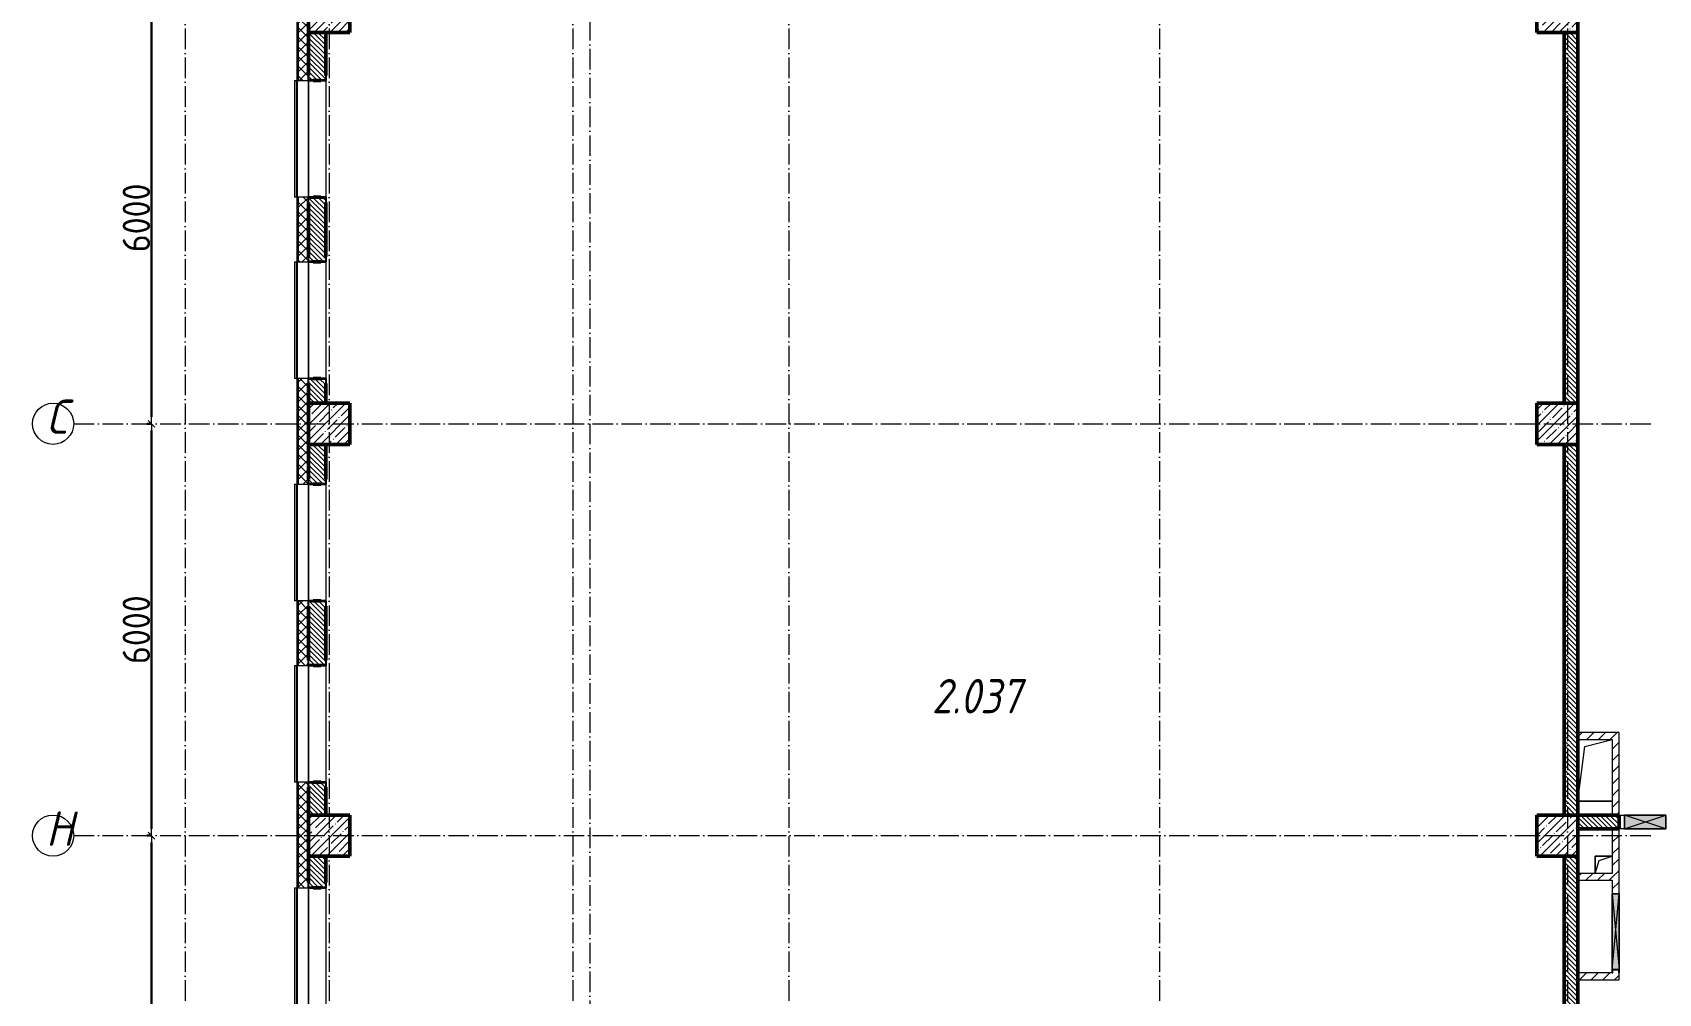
# Model space of a CAD drawing. Header units: millimetres. Extents: x -213536 to 1564669, y -45299 to 942238.
# Drawn here: x 51135 to 74833, y 481397 to 495397 of the extents above; entities that cross this region are included whole.
import ezdxf

# ---------------------------------------------------------------- set-up
doc = ezdxf.new("R2010")
doc.units = ezdxf.units.MM
doc.linetypes.add('50_200_ШТРИХ_1Т_ш5_п1_п1_', pattern=[700, 500, -100, 0, -100])
for name, color, linetype, lineweight in [('3.1) ЖБ окна 1.2 м', 102, 'Continuous', 30), ('A-____-____-DIMS', 7, 'Continuous', 9), ('A-DETL-GENF-OTLN', 7, 'Continuous', 9), ('A-FLOR-____-OTLN', 7, 'Continuous', 9), ('A-GENM-____-MCUT', 7, 'Continuous', 25), ('A-GENM-____-OTLN', 7, 'Continuous', 9), ('A-GENM-____-OTLN-1', 7, 'Continuous', 25), ('A-GLAZ-____-OTLN', 7, 'Continuous', 9), ('A-WALL-____-MCUT-2', 7, 'Continuous', 50), ('A-WALL-____-MCUT-3', 7, 'Continuous', 9), ('A-WALL-____-OTLN', 7, 'Continuous', 9), ('A-WALL-____-PATT-1', 7, 'Continuous', 9), ('A-WALL-FNSH-MCUT-1', 7, 'Continuous', 9), ('I-WALL-____-OTLN', 7, 'Continuous', 9), ('S-COLS-____-MCUT', 7, 'Continuous', 50), ('S-COLS-____-OTLN', 7, 'Continuous', 9), ('S-GRID-____-IDEN', 7, 'Continuous', 9), ('S-GRID-____-OTLN-1', 7, '50_200_ШТРИХ_1Т_ш5_п1_п1_', 9), ('Марки помещений', 7, 'Continuous', 9)]:
    doc.layers.add(name, color=color, linetype=linetype, lineweight=lineweight)
doc.layers.add('A-GLAZ-____-OTLN-1', color=7, linetype='Continuous', lineweight=9, true_color=0xc0c0c0)
doc.styles.add('ISOCPEUR_I', font='isocpeui.ttf', dxfattribs={"width": 0.9, "height": 2.5})
doc.styles.add('ISOCPEUR_I_3', font='isocpeui.ttf', dxfattribs={"width": 0.85, "height": 2.2})
doc.styles.add('СПДС', font='isocpeur.ttf', dxfattribs={"width": 0.9})
doc.dimstyles.new('Размера А3', dxfattribs={"dimtxt": 200, "dimasz": 100, "dimexe": 70, "dimexo": 100, "dimgap": 20, "dimtad": 1, "dimdec": 0, "dimrnd": 10, "dimzin": 0, "dimdsep": 46, "dimtxsty": 'СПДС', "dimblk": 'ARROWHEAD_6', "dimcen": 1, "dimclrd": 256, "dimclre": 256, "dimclrt": 256, "dimazin": 0, "dimtfac": 1, "dimtdec": 0, "dimtmove": 2, "dimatfit": 3, "dimfxl": 1, "dimtolj": 1, "dimtzin": 0, "dimarcsym": 0})
pattern_1 = [(135, (-15591.663, 459015.94), (-35.35534, -35.35534), [])]
pattern_2 = [(45, (-15591.66, 459015.94), (-84.85281, 84.85281), [])]

# ---------------------------------------------------------------- blocks, each defined once
blk = doc.blocks.new('BSC_Колонна _Прямоугольная - 600х600-V9-АР1_План отверстий 2 этажа в осях 1-64_А-ГГ')
at = {"layer": 'S-COLS-____-OTLN'}
h = blk.add_hatch(dxfattribs=at)
h.set_pattern_fill('FP_37', color=256, style=0, pattern_type=2)
h.set_pattern_definition([(315, (-36681.04, 71050), (114.04925, 114.04925), []), (315, (-36681.04, 70935.95), (114.04925, 114.04925), [201.613, -40.323, 3.353, -36.97])])
h.paths.add_polyline_path([(-300, 300), (-300, -300), (300, -300), (300, 300)], flags=0)
at = {"layer": 'S-COLS-____-MCUT'}
for p, q in [((300, 300), (-300, 300)), ((-300, 300), (-300, -300)), ((300, -300), (300, 300)), ((-300, -300), (300, -300))]:
    blk.add_line(p, q, dxfattribs=at)
blk = doc.blocks.new('BSC_Колонна _Прямоугольная - 600х600-V10-АР1_План отверстий 2 этажа в осях 1-64_А-ГГ')
at = {"layer": 'S-COLS-____-OTLN'}
h = blk.add_hatch(dxfattribs=at)
h.set_pattern_fill('FP_38', color=256, style=0, pattern_type=2)
h.set_pattern_definition([(45, (-71050, -30681.04), (-114.04925, 114.04925), []), (45, (-70935.95, -30681.04), (-114.04925, 114.04925), [201.613, -40.323, 3.353, -36.97])])
h.paths.add_polyline_path([(-300, -300), (300, -300), (300, 300), (-300, 300)], flags=0)
at = {"layer": 'S-COLS-____-MCUT'}
for p, q in [((300, 300), (-300, 300)), ((-300, 300), (-300, -300)), ((300, -300), (300, 300)), ((-300, -300), (300, -300))]:
    blk.add_line(p, q, dxfattribs=at)
blk = doc.blocks.new('BSC_Колонна _Прямоугольная - 600х600-V11-АР1_План отверстий 2 этажа в осях 1-64_А-ГГ')
at = {"layer": 'S-COLS-____-OTLN'}
h = blk.add_hatch(dxfattribs=at)
h.set_pattern_fill('FP_39', color=256, style=0, pattern_type=2)
h.set_pattern_definition([(45, (-71050, -24681.04), (-114.04925, 114.04925), []), (45, (-70935.95, -24681.04), (-114.04925, 114.04925), [201.613, -40.323, 3.353, -36.97])])
h.paths.add_polyline_path([(-300, -300), (300, -300), (300, 300), (-300, 300), (-300, 135)], flags=0)
at = {"layer": 'S-COLS-____-MCUT'}
for p, q in [((300, 300), (-300, 300)), ((-300, 300), (-300, -300)), ((300, -300), (300, 300)), ((-300, -300), (300, -300))]:
    blk.add_line(p, q, dxfattribs=at)
blk = doc.blocks.new('BSC_Колонна _Прямоугольная - 600х600-26981669-АР1_План отверстий 2 этажа в осях 1-64_А-ГГ')
at = {"layer": 'S-COLS-____-OTLN'}
h = blk.add_hatch(dxfattribs=at)
h.set_pattern_fill('FP_41', color=256, style=0, pattern_type=2)
h.set_pattern_definition([(45, (-88950, -36681.04), (-114.04925, 114.04925), []), (45, (-88835.95, -36681.04), (-114.04925, 114.04925), [201.613, -40.323, 3.353, -36.97])])
h.paths.add_polyline_path([(-300, -300), (300, -300), (300, 300), (-300, 300)], flags=0)
at = {"layer": 'S-COLS-____-MCUT'}
for p, q in [((300, 300), (-300, 300)), ((-300, 300), (-300, -300)), ((300, -300), (300, 300)), ((-300, -300), (300, -300))]:
    blk.add_line(p, q, dxfattribs=at)
blk = doc.blocks.new('BSC_Колонна _Прямоугольная - 600х600-V13-АР1_План отверстий 2 этажа в осях 1-64_А-ГГ')
at = {"layer": 'S-COLS-____-OTLN'}
h = blk.add_hatch(dxfattribs=at)
h.set_pattern_fill('FP_42', color=256, style=0, pattern_type=2)
h.set_pattern_definition([(45, (-88950, -30681.04), (-114.04925, 114.04925), []), (45, (-88835.95, -30681.04), (-114.04925, 114.04925), [201.613, -40.323, 3.353, -36.97])])
h.paths.add_polyline_path([(-300, -300), (300, -300), (300, 300), (-300, 300)], flags=0)
at = {"layer": 'S-COLS-____-MCUT'}
for p, q in [((300, 300), (-300, 300)), ((-300, 300), (-300, -300)), ((300, -300), (300, 300)), ((-300, -300), (300, -300))]:
    blk.add_line(p, q, dxfattribs=at)
blk = doc.blocks.new('BSC_Колонна _Прямоугольная - 600х600-V14-АР1_План отверстий 2 этажа в осях 1-64_А-ГГ')
at = {"layer": 'S-COLS-____-OTLN'}
h = blk.add_hatch(dxfattribs=at)
h.set_pattern_fill('FP_43', color=256, style=0, pattern_type=2)
h.set_pattern_definition([(45, (-88950, -24681.04), (-114.04925, 114.04925), []), (45, (-88835.95, -24681.04), (-114.04925, 114.04925), [201.613, -40.323, 3.353, -36.97])])
h.paths.add_polyline_path([(-300, -300), (300, -300), (300, 300), (-300, 300), (-300, 135)], flags=0)
at = {"layer": 'S-COLS-____-MCUT'}
for p, q in [((300, 300), (-300, 300)), ((-300, 300), (-300, -300)), ((300, -300), (300, 300)), ((-300, -300), (300, -300))]:
    blk.add_line(p, q, dxfattribs=at)
blk = doc.blocks.new('Фахверк_СКБ_Уголок - 250_2700-27497298-АР1_План отверстий 2 этажа в осях 1-64_А-ГГ')
at = {"layer": 'A-GENM-____-MCUT'}
for p, q in [((200, 181), (125, 181)), ((125, 181), (125, 106)), ((125, 106), (131, 106)), ((131, 106), (131, 175)), ((131, 175), (200, 175)), ((200, 175), (200, 181)), ((131, -6), (125, -6)), ((125, -6), (125, -81)), ((125, -81), (200, -81)), ((131, -75), (131, -6)), ((200, -75), (131, -75)), ((200, -81), (200, -75))]:
    blk.add_line(p, q, dxfattribs=at)
blk = doc.blocks.new('AR_Отверстие прямоугольное _в плите_ - AR_Отверстие прямоугольное _в плите_-30552785-АР1_План отверстий 2 этажа в осях 1-64_А-ГГ')
at = {"layer": 'A-GENM-____-OTLN'}
for p, q in [((-250, -450), (-150, 350)), ((-150, 350), (250, 450)), ((-250, -450), (250, -450))]:
    blk.add_line(p, q, dxfattribs=at)
blk = doc.blocks.new('AR_Отверстие прямоугольное _в плите_ - AR_Отверстие прямоугольное _в плите_-V176-АР1_План отверстий 2 этажа в осях 1-64_А-ГГ')
at = {"layer": 'A-GENM-____-OTLN'}
for p, q in [((125, 125), (-125, 125)), ((-125, 125), (-125, -125)), ((-125, -125), (-63, 63)), ((-63, 63), (125, 125))]:
    blk.add_line(p, q, dxfattribs=at)
blk = doc.blocks.new('Отлив_СКБ - Отлив витража_СФТК-31883956-АР1_План отверстий 2 этажа в осях 1-64_А-ГГ')
at = {"layer": 'A-GLAZ-____-OTLN-1'}
for points in [[(0, 3), (0, 2), (1700, 3), (1700, 37), (0, 37)], [(0, 2), (0, 0), (1700, 0), (1700, 2)]]:
    blk.add_hatch(color=256, dxfattribs=at).paths.add_polyline_path(points, flags=0)
at = {"layer": 'A-GLAZ-____-OTLN'}
for p, q in [((0, 3), (0, 37)), ((1700, 37), (0, 37)), ((0, 2), (1700, 2)), ((1700, 37), (1700, 3)), ((1700, 0), (0, 0))]:
    blk.add_line(p, q, dxfattribs=at)
blk = doc.blocks.new('154_Фахверк_СКБ_Швеллер - Тип_100_3960_зеркало-V199-АР1_План отверстий 2 этажа в осях 1-64_А-ГГ')
at = {"layer": 'A-GENM-____-MCUT'}
for p, q in [((175, 50), (125, 50)), ((128, 47), (175, 47)), ((128, -47), (128, 47)), ((175, 47), (175, 50)), ((125, -50), (175, -50)), ((175, -47), (128, -47)), ((175, -50), (175, -47))]:
    blk.add_line(p, q, dxfattribs=at)
blk = doc.blocks.new('AR_Отверстие прямоугольное _в стене_ - AR_Отверстие прямоугольное _в стене__ЭОМ-36813478-АР1_План отверстий 2 этажа в осях 1-64_А-ГГ')
at = {"layer": 'A-GLAZ-____-OTLN'}
blk.add_hatch(color=256, dxfattribs=at).paths.add_polyline_path([(300, 100), (-300, 100), (-300, -100), (300, -100), (300, 65)], flags=0)
at = {"layer": 'A-DETL-GENF-OTLN'}
for p, q in [((-300, -100), (-300, 100)), ((-300, 100), (300, 100)), ((300, 100), (-300, -100)), ((-300, 100), (300, -100)), ((300, 100), (-300, 100)), ((-300, 100), (-300, -100)), ((300, 100), (300, -100)), ((300, -100), (300, 100)), ((300, -100), (-300, -100)), ((-300, -100), (300, -100))]:
    blk.add_line(p, q, dxfattribs=at)
blk = doc.blocks.new('AR_Отверстие прямоугольное _в стене_ - AR_Отверстие прямоугольное _в стене__ОВ-36943067-АР1_План отверстий 2 этажа в осях 1-64_А-ГГ')
at = {"layer": 'A-GLAZ-____-OTLN'}
blk.add_hatch(color=256, dxfattribs=at).paths.add_polyline_path([(-550, -50), (550, -50), (550, 50), (-550, 50)], flags=0)
at = {"layer": 'A-DETL-GENF-OTLN'}
for p, q in [((-550, -50), (-550, 50)), ((-550, 50), (550, 50)), ((550, 50), (-550, -50)), ((-550, 50), (550, -50)), ((550, 50), (-550, 50)), ((-550, 50), (-550, -50)), ((550, 50), (550, -50)), ((550, -50), (550, 50)), ((550, -50), (-550, -50)), ((-550, -50), (550, -50))]:
    blk.add_line(p, q, dxfattribs=at)
blk = doc.blocks.new('Ось сетки - Круг_Ø6_00__ISO-2_5_0_9K_-25732049-АР1_План отверстий 2 этажа в осях 1-64_А-ГГ')
at = {"layer": 'S-GRID-____-IDEN'}
blk.add_circle((0, 0), 3, dxfattribs=at)
blk = doc.blocks.new('ARROWHEAD_6')
at = {"color": 0, "linetype": 'Continuous'}
for p, q in [((0, 0), (-1, 0)), ((-0.5, -0.5), (0.5, 0.5))]:
    blk.add_line(p, q, dxfattribs=at)
blk = doc.blocks.new('*D5499')
at = {"layer": 'A-____-____-DIMS', "lineweight": -2, "transparency": 16777216}
for p, q in [((52875, 495697), (52799, 495697)), ((52869, 495597), (52869, 489797)), ((52875, 489697), (52799, 489697))]:
    blk.add_line(p, q, dxfattribs=at)
at = {"layer": 'Defpoints', "color": 0, "lineweight": 30, "transparency": 16777216}
for p in [(52975, 495697), (52869, 489697), (52975, 489697)]:
    blk.add_point(p, dxfattribs=at)
at = {"layer": 'A-____-____-DIMS', "lineweight": -2, "transparency": 16777216, "xscale": 100, "yscale": 100, "zscale": 100}
for p, rotation in [((52869, 495697), 90), ((52869, 489697), 270)]:
    blk.add_blockref('ARROWHEAD_6', p, dxfattribs=dict(at, rotation=rotation))
at = {"layer": 'A-____-____-DIMS', "transparency": 16777216, "insert": (52649, 492697), "char_height": 400, "attachment_point": 5, "rotation": 90, "style": 'СПДС'}
blk.add_mtext('\\A1;6000', dxfattribs=at)
blk = doc.blocks.new('*D5500')
at = {"layer": 'A-____-____-DIMS', "lineweight": -2, "transparency": 16777216}
for p, q in [((52875, 489697), (52799, 489697)), ((52869, 489597), (52869, 483797)), ((52875, 483697), (52799, 483697))]:
    blk.add_line(p, q, dxfattribs=at)
at = {"layer": 'Defpoints', "color": 0, "lineweight": 30, "transparency": 16777216}
for p in [(52975, 489697), (52869, 483697), (52975, 483697)]:
    blk.add_point(p, dxfattribs=at)
at = {"layer": 'A-____-____-DIMS', "lineweight": -2, "transparency": 16777216, "xscale": 100, "yscale": 100, "zscale": 100}
for p, rotation in [((52869, 489697), 90), ((52869, 483697), 270)]:
    blk.add_blockref('ARROWHEAD_6', p, dxfattribs=dict(at, rotation=rotation))
at = {"layer": 'A-____-____-DIMS', "transparency": 16777216, "insert": (52649, 486697), "char_height": 400, "attachment_point": 5, "rotation": 90, "style": 'СПДС'}
blk.add_mtext('\\A1;6000', dxfattribs=at)
blk = doc.blocks.new('*D5501')
at = {"layer": 'A-____-____-DIMS', "lineweight": -2, "transparency": 16777216}
for p, q in [((52875, 483697), (52799, 483697)), ((52869, 483597), (52869, 477797)), ((52875, 477697), (52799, 477697))]:
    blk.add_line(p, q, dxfattribs=at)
at = {"layer": 'Defpoints', "color": 0, "lineweight": 30, "transparency": 16777216}
for p in [(52975, 483697), (52869, 477697), (52975, 477697)]:
    blk.add_point(p, dxfattribs=at)
at = {"layer": 'A-____-____-DIMS', "lineweight": -2, "transparency": 16777216, "xscale": 100, "yscale": 100, "zscale": 100}
for p, rotation in [((52869, 483697), 90), ((52869, 477697), 270)]:
    blk.add_blockref('ARROWHEAD_6', p, dxfattribs=dict(at, rotation=rotation))
at = {"layer": 'A-____-____-DIMS', "transparency": 16777216, "insert": (52649, 480697), "char_height": 400, "attachment_point": 5, "rotation": 90, "style": 'СПДС'}
blk.add_mtext('\\A1;6000', dxfattribs=at)
blk = doc.blocks.new('2этаж')
at = {"layer": 'S-GRID-____-OTLN-1', "color": 251, "ltscale": 0.6, "true_color": 0x636466}
for p, q in [((53358.3, 508896.9), (53358.3, 454533.3)), ((55458.3, 508896.9), (55458.3, 454750.2)), ((59008.3, 508896.9), (59008.3, 470347)), ((62158.3, 508896.9), (62158.3, 467585.8)), ((67558.3, 508896.9), (67558.3, 470838.7)), ((73508.3, 508896.9), (73508.3, 454533.3)), ((59258.3, 508602.1), (59258.3, 470347)), ((51735.1, 489697), (74727.1, 489697)), ((51735.1, 483697), (74727.1, 483697))]:
    blk.add_line(p, q, dxfattribs=at)
at = {"layer": 'S-GRID-____-IDEN', "char_height": 500, "attachment_point": 1, "style": 'ISOCPEUR_I'}
for s, insert, width in [('\\fISOCPEUR|b0|i1|c204|p34|;\\W.9;С', (51341.6, 490049.4), 202.025), ('\\fISOCPEUR|b0|i1|c204|p34|;\\W.9;Н', (51332.6, 484049.4), 223.671)]:
    blk.add_mtext(s, dxfattribs=dict(at, insert=insert, width=width))
at = {"layer": 'A-____-____-DIMS'}
for base, p1, p2, picture, middle in [((52868.7, 489697), (52974.8, 495697), (52974.8, 489697), '*D5499', (52648.7, 492697)), ((52868.7, 483697), (52974.8, 489697), (52974.8, 483697), '*D5500', (52648.7, 486697)), ((52868.7, 477697), (52974.8, 483697), (52974.8, 477697), '*D5501', (52648.7, 480697))]:
    dim = blk.add_linear_dim(base=base, p1=p1, p2=p2, angle=90, dimstyle='Размера А3', override={"dimtxt": 400}, dxfattribs=at)
    dim.commit()
    dim.dimension.update_dxf_attribs({"geometry": picture, "text_midpoint": middle})

msp = doc.modelspace()

# ---------------------------------------------------------------- hatches: boundary and pattern name
at = {"layer": 'A-WALL-____-PATT-1'}
h = msp.add_hatch(dxfattribs=at)
h.set_pattern_fill('FP_1', color=256, style=0, pattern_type=2)
h.set_pattern_definition([(45, (-15591.66, 459015.94), (-70.71068, 70.71068), []), (135, (-15591.66, 459015.94), (-70.71068, -70.71068), [])])
h.paths.add_polyline_path([(55008.3, 471347), (55158.3, 471347), (55158.3, 472642), (55152.3, 472642), (55152.3, 472717), (55008.3, 472717)], flags=0)
h.paths.add_polyline_path([(55152.3, 474417), (55152.3, 474492), (55158.3, 474492), (55158.3, 475282), (55152.3, 475282), (55152.3, 475357), (55008.3, 475357), (55008.3, 474417), (55093.2, 474417)], flags=0)
h.paths.add_polyline_path([(55093.2, 477057), (55152.3, 477057), (55152.3, 477132), (55158.3, 477132), (55158.3, 478522), (55152.3, 478522), (55152.3, 478597), (55008.3, 478597), (55008.3, 477057)], flags=0)
h.paths.add_polyline_path([(55152.3, 480297), (55152.3, 480372), (55158.3, 480372), (55158.3, 481162), (55152.3, 481162), (55152.3, 481237), (55008.3, 481237), (55008.3, 480297), (55093.2, 480297)], flags=0)
h.paths.add_polyline_path([(55093.2, 482937), (55152.3, 482937), (55152.3, 483012), (55158.3, 483012), (55158.3, 484402), (55152.3, 484402), (55152.3, 484477), (55008.3, 484477), (55008.3, 482937)], flags=0)
h.paths.add_polyline_path([(55093.2, 486177), (55152.3, 486177), (55152.3, 486252), (55158.3, 486252), (55158.3, 487042), (55152.3, 487042), (55152.3, 487117), (55008.3, 487117), (55008.3, 486177)], flags=0)
h.paths.add_polyline_path([(55152.3, 488817), (55152.3, 488892), (55158.3, 488892), (55158.3, 490282), (55152.3, 490282), (55152.3, 490357), (55008.3, 490357), (55008.3, 488817), (55093.2, 488817)], flags=0)
h.paths.add_polyline_path([(55152.3, 492057), (55152.3, 492132), (55158.3, 492132), (55158.3, 492922), (55152.3, 492922), (55152.3, 492997), (55008.3, 492997), (55008.3, 492057), (55093.2, 492057)], flags=0)
h.paths.add_polyline_path([(55093.2, 494697), (55152.3, 494697), (55152.3, 494772), (55158.3, 494772), (55158.3, 496162), (55152.3, 496162), (55152.3, 496237), (55008.3, 496237), (55008.3, 494697)], flags=0)
h.paths.add_polyline_path([(55093.2, 497937), (55152.3, 497937), (55152.3, 498012), (55158.3, 498012), (55158.3, 498802), (55152.3, 498802), (55152.3, 498877), (55008.3, 498877), (55008.3, 497937)], flags=0)
h.paths.add_polyline_path([(55152.3, 500577), (55152.3, 500652), (55158.3, 500652), (55158.3, 502097), (55008.3, 502097), (55008.3, 500577), (55093.2, 500577)], flags=0)
h = msp.add_hatch(dxfattribs=at)
h.set_pattern_fill('FP_6', color=256, style=0, pattern_type=2)
h.set_pattern_definition(pattern_1)
h.paths.add_polyline_path([(55408.3, 489997), (55408.3, 490351), (55339.3, 490351), (55339.3, 490357), (55227.3, 490357), (55227.3, 490351), (55158.3, 490351), (55158.3, 489997), (55339.3, 489997)], flags=0)
h.paths.add_polyline_path([(55227.3, 492057), (55339.3, 492057), (55339.3, 492063), (55408.3, 492063), (55408.3, 492991), (55339.3, 492991), (55339.3, 492997), (55227.3, 492997), (55227.3, 492991), (55158.3, 492991), (55158.3, 492063), (55227.3, 492063)], flags=0)
h.paths.add_polyline_path([(55339.3, 494697), (55339.3, 494703), (55408.3, 494703), (55408.3, 495397), (55158.3, 495397), (55158.3, 494703), (55227.3, 494703), (55227.3, 494697)], flags=0)
h = msp.add_hatch(dxfattribs=at)
h.set_pattern_fill('FP_6', color=256, style=0, pattern_type=2)
h.set_pattern_definition(pattern_1)
h.paths.add_polyline_path([(73658.3, 489997), (73658.3, 495397), (73458.3, 495397), (73458.3, 489997)], flags=0)
h = msp.add_hatch(dxfattribs=at)
h.set_pattern_fill('FP_6', color=256, style=0, pattern_type=2)
h.set_pattern_definition(pattern_1)
h.paths.add_polyline_path([(55227.3, 483997), (55408.3, 483997), (55408.3, 484471), (55339.3, 484471), (55339.3, 484477), (55227.3, 484477), (55227.3, 484471), (55158.3, 484471), (55158.3, 483997)], flags=0)
h.paths.add_polyline_path([(55227.3, 486177), (55339.3, 486177), (55339.3, 486183), (55408.3, 486183), (55408.3, 487111), (55339.3, 487111), (55339.3, 487117), (55227.3, 487117), (55227.3, 487111), (55158.3, 487111), (55158.3, 486183), (55227.3, 486183)], flags=0)
h.paths.add_polyline_path([(55339.3, 488817), (55339.3, 488823), (55408.3, 488823), (55408.3, 489397), (55158.3, 489397), (55158.3, 488823), (55227.3, 488823), (55227.3, 488817)], flags=0)
h = msp.add_hatch(dxfattribs=at)
h.set_pattern_fill('FP_6', color=256, style=0, pattern_type=2)
h.set_pattern_definition(pattern_1)
h.paths.add_polyline_path([(73658.3, 483997), (73658.3, 489397), (73458.3, 489397), (73458.3, 483997)], flags=0)
h = msp.add_hatch(dxfattribs=at)
h.set_pattern_fill('FP_4', color=256, style=0, pattern_type=2)
h.set_pattern_definition(pattern_2)
h.paths.add_polyline_path([(74158.3, 485097), (74258.3, 485097), (74258.3, 485197), (73658.3, 485197), (73658.3, 485097)], flags=0)
h = msp.add_hatch(dxfattribs=at)
h.set_pattern_fill('FP_4', color=256, style=0, pattern_type=2)
h.set_pattern_definition(pattern_2)
h.paths.add_polyline_path([(74258.3, 483997), (74258.3, 485097), (74158.3, 485097), (74158.3, 483997)], flags=0)
h = msp.add_hatch(dxfattribs=at)
h.set_pattern_fill('FP_6', color=256, style=0, pattern_type=2)
h.set_pattern_definition(pattern_1)
h.paths.add_polyline_path([(74258.3, 483797), (74258.3, 483997), (73658.3, 483997), (73658.3, 483797)], flags=0)
h = msp.add_hatch(dxfattribs=at)
h.set_pattern_fill('FP_4', color=256, style=0, pattern_type=2)
h.set_pattern_definition(pattern_2)
h.paths.add_polyline_path([(74161.3, 481697), (74255.3, 481697), (74254.9, 481744), (74161.3, 481744)], flags=0)
h.paths.add_polyline_path([(74158.3, 482847), (74258.3, 482847), (74258.3, 483797), (74158.3, 483797), (74158.3, 483047)], flags=0)
h = msp.add_hatch(dxfattribs=at)
h.set_pattern_fill('FP_6', color=256, style=0, pattern_type=2)
h.set_pattern_definition(pattern_1)
h.paths.add_polyline_path([(55408.3, 477997), (55408.3, 478591), (55339.3, 478591), (55339.3, 478597), (55227.3, 478597), (55227.3, 478591), (55158.3, 478591), (55158.3, 477997), (55227.3, 477997)], flags=0)
h.paths.add_polyline_path([(55339.3, 480297), (55339.3, 480303), (55408.3, 480303), (55408.3, 481231), (55339.3, 481231), (55339.3, 481237), (55227.3, 481237), (55227.3, 481231), (55158.3, 481231), (55158.3, 480303), (55227.3, 480303), (55227.3, 480297)], flags=0)
h.paths.add_polyline_path([(55339.3, 482937), (55339.3, 482943), (55408.3, 482943), (55408.3, 483397), (55158.3, 483397), (55158.3, 482943), (55227.3, 482943), (55227.3, 482937)], flags=0)
h = msp.add_hatch(dxfattribs=at)
h.set_pattern_fill('FP_6', color=256, style=0, pattern_type=2)
h.set_pattern_definition(pattern_1)
h.paths.add_polyline_path([(73658.3, 477997), (73658.3, 483397), (73458.3, 483397), (73458.3, 477997)], flags=0)
h = msp.add_hatch(dxfattribs=at)
h.set_pattern_fill('FP_4', color=256, style=0, pattern_type=2)
h.set_pattern_definition(pattern_2)
h.paths.add_polyline_path([(74158.3, 483047), (74158.3, 483147), (73658.3, 483147), (73658.3, 483047)], flags=0)
h = msp.add_hatch(dxfattribs=at)
h.set_pattern_fill('FP_4', color=256, style=0, pattern_type=2)
h.set_pattern_definition(pattern_2)
h.paths.add_polyline_path([(74258.3, 481597), (74258.3, 481697), (73658.3, 481697), (73658.3, 481597), (74161.3, 481597)], flags=0)

# ---------------------------------------------------------------- linework, layer by layer
at = {"layer": 'A-FLOR-____-OTLN'}
for p, q in [((74158.3, 484197), (73658.3, 484197)), ((73908.3, 483397), (74158.3, 483397)), ((73908.3, 483147), (73908.3, 483397))]:
    msp.add_line(p, q, dxfattribs=at)
at = {"layer": 'A-WALL-____-MCUT-2'}
for p, q in [((55158.3, 494772), (55158.3, 495397)), ((55158.3, 495397), (55158.3, 494772)), ((55408.3, 494772), (55408.3, 495397)), ((73458.3, 495397), (73458.3, 489997)), ((73658.3, 489997), (73658.3, 495397)), ((55227.3, 494697), (55339.3, 494697)), ((55158.3, 492132), (55158.3, 492922)), ((55158.3, 492922), (55158.3, 492132)), ((55339.3, 492997), (55227.3, 492997)), ((55408.3, 492132), (55408.3, 492922)), ((55227.3, 492057), (55339.3, 492057)), ((55339.3, 490357), (55227.3, 490357)), ((55158.3, 489997), (55158.3, 490282)), ((55158.3, 490282), (55158.3, 489997)), ((55408.3, 489997), (55408.3, 490282)), ((55158.3, 488892), (55158.3, 489397)), ((55158.3, 489397), (55158.3, 488892)), ((55408.3, 488892), (55408.3, 489397)), ((73458.3, 489397), (73458.3, 483997)), ((73658.3, 483997), (73658.3, 489397)), ((55227.3, 488817), (55339.3, 488817)), ((55158.3, 486252), (55158.3, 487042)), ((55158.3, 487042), (55158.3, 486252)), ((55339.3, 487117), (55227.3, 487117)), ((55408.3, 486252), (55408.3, 487042)), ((55227.3, 486177), (55339.3, 486177)), ((55158.3, 483997), (55158.3, 484402)), ((55158.3, 484402), (55158.3, 483997)), ((55339.3, 484477), (55227.3, 484477)), ((55408.3, 483997), (55408.3, 484402)), ((74258.3, 483997), (73658.3, 483997)), ((74258.3, 483797), (74258.3, 483997)), ((73658.3, 483797), (74258.3, 483797)), ((55158.3, 483012), (55158.3, 483397)), ((55158.3, 483397), (55158.3, 483012)), ((55408.3, 483012), (55408.3, 483397)), ((73458.3, 483397), (73458.3, 477997)), ((73658.3, 477997), (73658.3, 483397)), ((55227.3, 482937), (55339.3, 482937))]:
    msp.add_line(p, q, dxfattribs=at)
at = {"layer": 'A-WALL-____-MCUT-3'}
for p, q in [((54996.3, 496237), (54996.3, 494697)), ((55001.3, 496237), (55001.3, 494697)), ((55008.3, 496237), (55008.3, 494697)), ((55008.3, 494697), (55152.3, 494697)), ((54996.3, 492997), (54996.3, 492057)), ((55001.3, 492997), (55001.3, 492057)), ((55152.3, 492997), (55008.3, 492997)), ((55008.3, 492997), (55008.3, 492057)), ((55008.3, 492057), (55152.3, 492057)), ((54996.3, 490357), (54996.3, 488817)), ((55001.3, 490357), (55001.3, 488817)), ((55152.3, 490357), (55008.3, 490357)), ((55008.3, 490357), (55008.3, 488817)), ((55008.3, 488817), (55152.3, 488817)), ((54996.3, 487117), (54996.3, 486177)), ((55001.3, 487117), (55001.3, 486177)), ((55152.3, 487117), (55008.3, 487117)), ((55008.3, 487117), (55008.3, 486177)), ((55008.3, 486177), (55152.3, 486177)), ((54996.3, 484477), (54996.3, 482937)), ((55001.3, 484477), (55001.3, 482937)), ((55152.3, 484477), (55008.3, 484477)), ((55008.3, 484477), (55008.3, 482937)), ((55008.3, 482937), (55152.3, 482937))]:
    msp.add_line(p, q, dxfattribs=at)
at = {"layer": 'A-WALL-____-OTLN'}
for p, q in [((55158.3, 494697), (55158.3, 492997)), ((55158.3, 492997), (55158.3, 494697)), ((55408.3, 494697), (55408.3, 492997)), ((55158.3, 492057), (55158.3, 490357)), ((55158.3, 490357), (55158.3, 492057)), ((55408.3, 492057), (55408.3, 490357)), ((55158.3, 488817), (55158.3, 487117)), ((55158.3, 487117), (55158.3, 488817)), ((55408.3, 488817), (55408.3, 487117)), ((55158.3, 486177), (55158.3, 484477)), ((55158.3, 484477), (55158.3, 486177)), ((55408.3, 486177), (55408.3, 484477)), ((55158.3, 482937), (55158.3, 481237)), ((55158.3, 481237), (55158.3, 482937)), ((55408.3, 482937), (55408.3, 481237))]:
    msp.add_line(p, q, dxfattribs=at)
at = {"layer": 'A-WALL-FNSH-MCUT-1'}
for p, q in [((54988.3, 496237), (54988.3, 494697)), ((54988.3, 494697), (55008.3, 494697)), ((55008.3, 492997), (54988.3, 492997)), ((54988.3, 492997), (54988.3, 492057)), ((54988.3, 492057), (55008.3, 492057)), ((55008.3, 490357), (54988.3, 490357)), ((54988.3, 490357), (54988.3, 488817)), ((54988.3, 488817), (55008.3, 488817)), ((55008.3, 487117), (54988.3, 487117)), ((54988.3, 487117), (54988.3, 486177)), ((54988.3, 486177), (55008.3, 486177)), ((74258.3, 485197), (73658.3, 485197)), ((73658.3, 485197), (73658.3, 485097)), ((73658.3, 485097), (74158.3, 485097)), ((74158.3, 485097), (74158.3, 483997)), ((74258.3, 483997), (74258.3, 485197)), ((55008.3, 484477), (54988.3, 484477)), ((54988.3, 484477), (54988.3, 482937)), ((74158.3, 483997), (74258.3, 483997)), ((74158.3, 483797), (74158.3, 483147)), ((74258.3, 482847), (74258.3, 483797)), ((74158.3, 483147), (73658.3, 483147)), ((73658.3, 483147), (73658.3, 483047)), ((73658.3, 483047), (74158.3, 483047)), ((74158.3, 483047), (74158.3, 482847)), ((54988.3, 482937), (55008.3, 482937)), ((74158.3, 481697), (73658.3, 481697)), ((73658.3, 481697), (73658.3, 481597)), ((73658.3, 481597), (74258.3, 481597)), ((74258.3, 481597), (74258.3, 481697))]:
    msp.add_line(p, q, dxfattribs=at)
at = {"layer": 'I-WALL-____-OTLN'}
for p, q in [((74258.3, 483997), (74338.3, 483997)), ((74338.3, 483797), (74258.3, 483797))]:
    msp.add_line(p, q, dxfattribs=at)

# ---------------------------------------------------------------- block references
at = {"layer": '3.1) ЖБ окна 1.2 м'}
msp.add_blockref('2этаж', (0, 0), dxfattribs=at)
at = {"layer": 'A-GENM-____-OTLN'}
for name, p in [('AR_Отверстие прямоугольное _в плите_ - AR_Отверстие прямоугольное _в плите_-30552785-АР1_План отверстий 2 этажа в осях 1-64_А-ГГ', (73908.3, 484647)), ('AR_Отверстие прямоугольное _в плите_ - AR_Отверстие прямоугольное _в плите_-V176-АР1_План отверстий 2 этажа в осях 1-64_А-ГГ', (74033.3, 483272))]:
    msp.add_blockref(name, p, dxfattribs=at)
at = {"layer": 'A-GENM-____-OTLN-1'}
for name, p, rotation in [('Фахверк_СКБ_Уголок - 250_2700-27497298-АР1_План отверстий 2 этажа в осях 1-64_А-ГГ', (55333.3, 494572), 89.99999999999991), ('Фахверк_СКБ_Уголок - 250_2700-27497298-АР1_План отверстий 2 этажа в осях 1-64_А-ГГ', (55233.3, 493122), 269.9999999999999), ('Фахверк_СКБ_Уголок - 250_2700-27497298-АР1_План отверстий 2 этажа в осях 1-64_А-ГГ', (55333.3, 491932), 89.99999999999991), ('Фахверк_СКБ_Уголок - 250_2700-27497298-АР1_План отверстий 2 этажа в осях 1-64_А-ГГ', (55233.3, 490482), 269.9999999999999), ('Фахверк_СКБ_Уголок - 250_2700-27497298-АР1_План отверстий 2 этажа в осях 1-64_А-ГГ', (55333.3, 488692), 89.99999999999991), ('Фахверк_СКБ_Уголок - 250_2700-27497298-АР1_План отверстий 2 этажа в осях 1-64_А-ГГ', (55233.3, 487242), 269.9999999999999), ('Фахверк_СКБ_Уголок - 250_2700-27497298-АР1_План отверстий 2 этажа в осях 1-64_А-ГГ', (55333.3, 486052), 89.99999999999991), ('Фахверк_СКБ_Уголок - 250_2700-27497298-АР1_План отверстий 2 этажа в осях 1-64_А-ГГ', (55233.3, 484602), 269.9999999999999), ('Фахверк_СКБ_Уголок - 250_2700-27497298-АР1_План отверстий 2 этажа в осях 1-64_А-ГГ', (55333.3, 482812), 89.99999999999991), ('154_Фахверк_СКБ_Швеллер - Тип_100_3960_зеркало-V199-АР1_План отверстий 2 этажа в осях 1-64_А-ГГ', (74208.3, 481872), 269.9999999999996)]:
    msp.add_blockref(name, p, dxfattribs=dict(at, rotation=rotation))
at = {"layer": 'A-GLAZ-____-OTLN'}
for name, p, rotation in [('Отлив_СКБ - Отлив витража_СФТК-31883956-АР1_План отверстий 2 этажа в осях 1-64_А-ГГ', (54991.3, 492997), 90), ('Отлив_СКБ - Отлив витража_СФТК-31883956-АР1_План отверстий 2 этажа в осях 1-64_А-ГГ', (54991.3, 490357), 90), ('Отлив_СКБ - Отлив витража_СФТК-31883956-АР1_План отверстий 2 этажа в осях 1-64_А-ГГ', (54991.3, 487117), 90), ('Отлив_СКБ - Отлив витража_СФТК-31883956-АР1_План отверстий 2 этажа в осях 1-64_А-ГГ', (54991.3, 484477), 90), ('AR_Отверстие прямоугольное _в стене_ - AR_Отверстие прямоугольное _в стене__ЭОМ-36813478-АР1_План отверстий 2 этажа в осях 1-64_А-ГГ', (74638.3, 483897), 180), ('Отлив_СКБ - Отлив витража_СФТК-31883956-АР1_План отверстий 2 этажа в осях 1-64_А-ГГ', (54991.3, 481237), 90), ('AR_Отверстие прямоугольное _в стене_ - AR_Отверстие прямоугольное _в стене__ОВ-36943067-АР1_План отверстий 2 этажа в осях 1-64_А-ГГ', (74208.3, 482297), 89.99999999999962)]:
    msp.add_blockref(name, p, dxfattribs=dict(at, rotation=rotation))
at = {"layer": 'S-COLS-____-OTLN', "rotation": 89.9999999999999}
msp.add_blockref('BSC_Колонна _Прямоугольная - 600х600-V9-АР1_План отверстий 2 этажа в осях 1-64_А-ГГ', (55458.3, 495697), dxfattribs=at)
at = {"layer": 'S-COLS-____-OTLN'}
for name, p in [('BSC_Колонна _Прямоугольная - 600х600-26981669-АР1_План отверстий 2 этажа в осях 1-64_А-ГГ', (73358.3, 495697)), ('BSC_Колонна _Прямоугольная - 600х600-V10-АР1_План отверстий 2 этажа в осях 1-64_А-ГГ', (55458.3, 489697)), ('BSC_Колонна _Прямоугольная - 600х600-V13-АР1_План отверстий 2 этажа в осях 1-64_А-ГГ', (73358.3, 489697)), ('BSC_Колонна _Прямоугольная - 600х600-V11-АР1_План отверстий 2 этажа в осях 1-64_А-ГГ', (55458.3, 483697)), ('BSC_Колонна _Прямоугольная - 600х600-V14-АР1_План отверстий 2 этажа в осях 1-64_А-ГГ', (73358.3, 483697))]:
    msp.add_blockref(name, p, dxfattribs=at)
at = {"layer": 'S-GRID-____-IDEN', "xscale": 99.99999999999993, "yscale": 99.99999999999993, "zscale": 99.99999999999993, "rotation": 269.9999999999995}
for p in [(51435.1, 489697), (51435.1, 483697)]:
    msp.add_blockref('Ось сетки - Круг_Ø6_00__ISO-2_5_0_9K_-25732049-АР1_План отверстий 2 этажа в осях 1-64_А-ГГ', p, dxfattribs=at)

# ---------------------------------------------------------------- texts
at = {"layer": 'Марки помещений', "insert": (64241.5, 485978.7), "char_height": 500, "width": 785.654, "attachment_point": 1, "style": 'ISOCPEUR_I_3'}
msp.add_mtext('2.037', dxfattribs=at)

doc.saveas('drawing.dxf')
